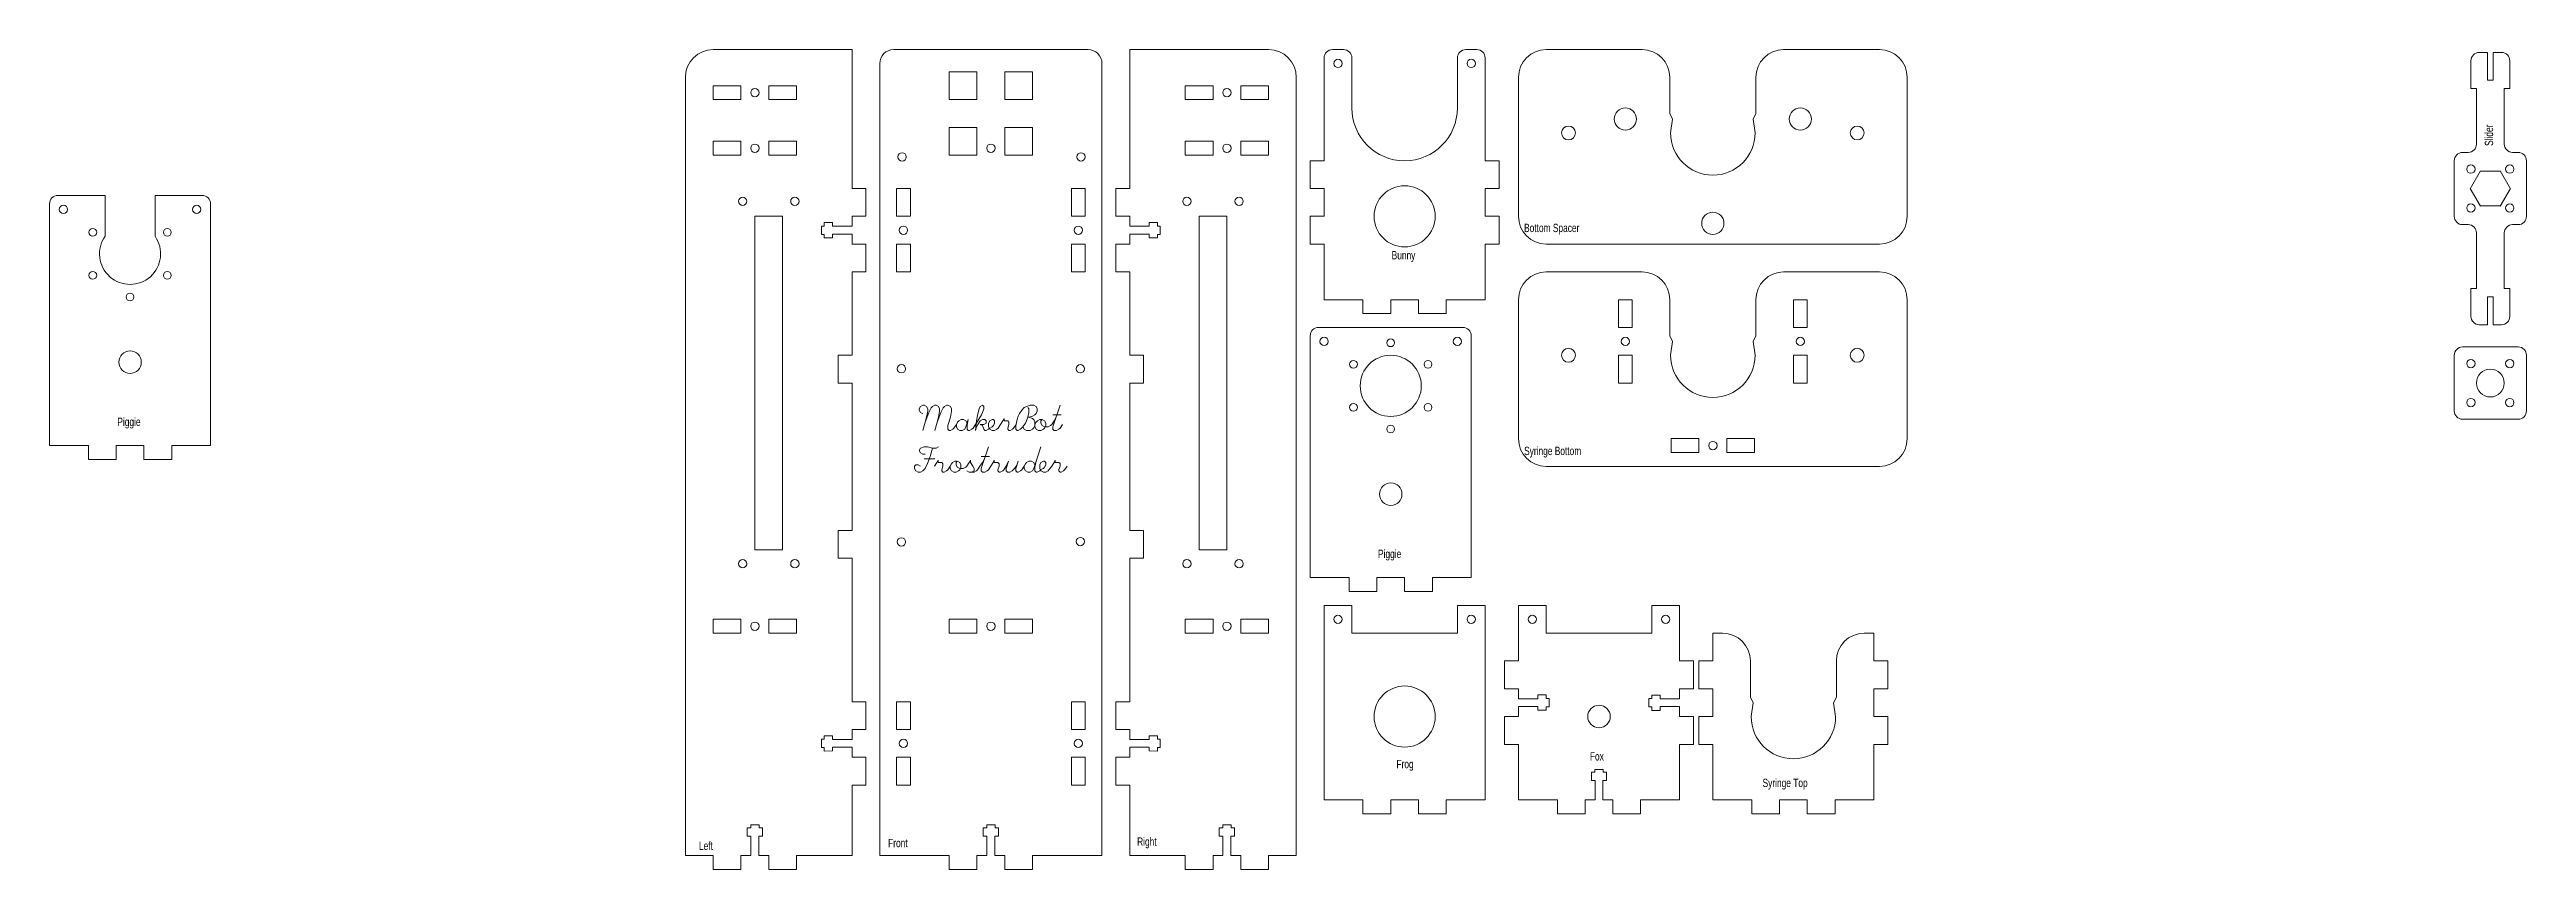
# Model space of a CAD drawing. Header units: millimetres. Extents: x -429 to 463, y -95 to 200.
import ezdxf

# ---------------------------------------------------------------- set-up
doc = ezdxf.new("R2010")
doc.units = ezdxf.units.MM
doc.layers.get('0').update_dxf_attribs({"linetype": 'CONTINUOUS', "lineweight": 0, "true_color": 0x000000})
for name, color, linetype, lineweight, true_color in [('bearing block', 7, 'CONTINUOUS', 0, 0x000000), ('bearing block text', 4, 'CONTINUOUS', 0, 0x00ffff), ('bottom spacer', 7, 'CONTINUOUS', 0, 0x000000), ('bottom spacer text', 4, 'CONTINUOUS', 0, 0x00ffff), ('front', 7, 'CONTINUOUS', 0, 0x000000), ('front text', 4, 'CONTINUOUS', 0, 0x00ffff), ('left', 7, 'CONTINUOUS', 0, 0x000000), ('left text', 4, 'CONTINUOUS', 0, 0x00ffff), ('middle', 7, 'CONTINUOUS', 0, 0x000000), ('middle text', 4, 'CONTINUOUS', 0, 0x00ffff), ('motormount', 7, 'CONTINUOUS', 0, 0x000000), ('motormount text', 4, 'CONTINUOUS', 0, 0x00ffff), ('piggie', 7, 'CONTINUOUS', 0, 0x000000), ('piggie text', 4, 'CONTINUOUS', 0, 0x00ffff), ('right', 7, 'CONTINUOUS', 0, 0x000000), ('right text', 4, 'CONTINUOUS', 0, 0x00ffff), ('slider', 7, 'CONTINUOUS', 0, 0x000000), ('slider text', 4, 'CONTINUOUS', 0, 0x00ffff), ('syringe bottom', 7, 'CONTINUOUS', 0, 0x000000), ('syringe bottom text', 4, 'CONTINUOUS', 0, 0x00ffff), ('syringe top', 7, 'CONTINUOUS', 0, 0x000000), ('syringe top text', 4, 'CONTINUOUS', 0, 0x00ffff)]:
    doc.layers.add(name, color=color, linetype=linetype, lineweight=lineweight, true_color=true_color)
doc.styles.get("Standard").update_dxf_attribs({"font": 'txt', "width": 0.75})

# ---------------------------------------------------------------- blocks, each defined once
blk = doc.blocks.new('tabs')
for p, q in [((-2.76, 7), (-2.76, 10)), ((-1.51, 10), (-2.76, 10)), ((1.49, 11), (-1.51, 11)), ((-1.51, 11), (-1.51, 10)), ((1.49, 10), (1.49, 11)), ((2.75, 10), (1.49, 10)), ((2.74, 7), (2.75, 10)), ((-2.76, 7), (-1.41, 7)), ((-1.41, 7), (-1.41, 0)), ((1.41, 0), (1.41, 7)), ((1.41, 7), (2.74, 7)), ((1.41, 0), (5, 0)), ((-15, 0), (-15, -5)), ((-15, -5), (-5, -5)), ((-5, -5), (-5, 0)), ((-5, 0), (-1.41, 0)), ((5, 0), (5, -5)), ((5, -5), (15, -5)), ((15, -5), (15, 0))]:
    blk.add_line(p, q)
blk = doc.blocks.new('slots')
for p, q in [((-5, 2.5), (-15, 2.5)), ((-15, 2.5), (-15, -2.5)), ((-5, -2.5), (-5, 2.5)), ((5, 2.5), (15, 2.5)), ((5, -2.5), (5, 2.5)), ((15, 2.5), (15, -2.5)), ((-15, -2.5), (-5, -2.5)), ((5, -1.5), (5, -1.5)), ((15, -2.5), (5, -2.5))]:
    blk.add_line(p, q)
blk.add_circle((0, 0), 1.5)
blk = doc.blocks.new('tabs no ts')
for p, q in [((-5, 0), (5, 0)), ((-5, -5), (-5, 0)), ((-15, 0), (-15, -5)), ((-15, -5), (-5, -5)), ((5, 0), (5, -5)), ((5, -5), (15, -5)), ((15, -5), (15, 0))]:
    blk.add_line(p, q)

msp = doc.modelspace()

# ---------------------------------------------------------------- linework, layer by layer
for p, q in [((33, 200), (37, 200)), ((40, 179), (40, 197)), ((78, 179), (78, 197)), ((81, 200), (85, 200)), ((446, 199), (449, 199)), ((449, 199), (449, 189)), ((451, 189), (451, 199)), ((451, 199), (454, 199)), ((449, 189), (451, 189)), ((437, 160), (437, 140)), ((-426, 147.5), (-409, 147.5)), ((-409, 147.5), (-409, 132.82)), ((-391, 147.5), (-374, 147.5)), ((-391, 147.5), (-391, 132.82)), ((30, 130), (30, 110)), ((88, 130), (88, 110)), ((-140, 90), (-140, 120)), ((-40, 90), (-40, 120)), ((451, 111), (449, 111)), ((449, 111), (449, 101)), ((451, 101), (451, 111)), ((28, 100), (80, 100)), ((449, 101), (446, 101)), ((454, 101), (451, 101)), ((-140, 90), (-145, 90)), ((-145, 90), (-145, 80)), ((-35, 90), (-40, 90)), ((-35, 80), (-35, 90)), ((437, 90), (437, 70)), ((463, 90), (463, 70)), ((-145, 80), (-140, 80)), ((-140, 27), (-140, 80)), ((-40, 80), (-40, 80)), ((-40, 80), (-35, 80)), ((-40, 80), (-40, 27)), ((-140, 27), (-145, 27)), ((-145, 27), (-145, 17)), ((-40, 27), (-35, 27)), ((-35, 27), (-35, 17)), ((-145, 17), (-140, 17)), ((-140, -34.65), (-140, 17)), ((-35, 17), (-40, 17)), ((-40, 17), (-40, -34.65)), ((30, 0), (40, 0)), ((40, 0), (40, -10)), ((78, -10), (78, 0)), ((78, 0), (88, 0)), ((88, 0), (88, 0)), ((100, 0), (110, 0)), ((110, 0), (110, -10)), ((148, -10), (148, 0)), ((148, 0), (158, 0)), ((158, 0), (158, -11)), ((40, -10), (78, -10)), ((110, -10), (148, -10))]:
    msp.add_line(p, q)
at = {"color": 4, "true_color": 0x00ffff}
for p, q in [((-115.77, 70.71), (-115.34, 71.57)), ((-115.34, 71.57), (-114.48, 72)), ((-114.48, 72), (-114.05, 72)), ((-114.05, 72), (-113.19, 71.57)), ((-113.19, 71.57), (-112.76, 70.71)), ((-111.47, 71.14), (-111.04, 71.57)), ((-111.04, 71.57), (-110.18, 72)), ((-110.18, 72), (-109.75, 72)), ((-109.75, 72), (-108.89, 71.57)), ((-108.89, 71.57), (-108.46, 70.71)), ((-107.17, 71.14), (-106.74, 71.57)), ((-106.74, 71.57), (-105.88, 72)), ((-105.88, 72), (-105.45, 72)), ((-105.45, 72), (-104.59, 71.57)), ((-104.59, 71.57), (-104.16, 70.71)), ((-93.84, 71.57), (-94.27, 70.71)), ((-92.98, 72), (-93.84, 71.57)), ((-92.55, 71.57), (-92.98, 72)), ((-92.55, 70.71), (-92.55, 71.57)), ((-78.01, 71.17), (-77.15, 71.6)), ((-77.15, 71.6), (-75.86, 72.03)), ((-75.86, 72.03), (-74.57, 72.03)), ((-74.57, 72.03), (-73.71, 71.6)), ((-73.71, 71.6), (-73.28, 70.74)), ((-65.09, 72.01), (-67.67, 64.26)), ((-115.77, 70.28), (-115.77, 70.71)), ((-115.34, 69.42), (-115.77, 70.28)), ((-114.48, 68.99), (-115.34, 69.42)), ((-113.62, 65.98), (-114.48, 62.97)), ((-113.62, 65.98), (-112.33, 69.42)), ((-113.19, 67.7), (-113.62, 65.98)), ((-112.76, 69.85), (-113.19, 67.7)), ((-112.76, 70.71), (-112.76, 69.85)), ((-112.33, 69.42), (-111.47, 71.14)), ((-109.32, 65.98), (-110.18, 62.97)), ((-109.32, 65.98), (-108.03, 69.42)), ((-108.89, 67.7), (-109.32, 65.98)), ((-108.46, 69.85), (-108.89, 67.7)), ((-108.46, 70.71), (-108.46, 69.85)), ((-108.03, 69.42), (-107.17, 71.14)), ((-104.59, 67.7), (-105.45, 64.69)), ((-105.45, 64.69), (-105.45, 63.4)), ((-105.45, 63.4), (-105.02, 62.97)), ((-105.02, 62.97), (-104.59, 62.97)), ((-104.16, 69.85), (-104.59, 67.7)), ((-104.59, 62.97), (-103.73, 63.4)), ((-104.16, 70.71), (-104.16, 69.85)), ((-103.73, 63.4), (-103.3, 63.83)), ((-103.3, 63.83), (-102.44, 65.12)), ((-102.01, 65.98), (-102.44, 65.12)), ((-102.44, 65.12), (-102.44, 64.26)), ((-102.44, 64.26), (-102.01, 63.4)), ((-101.58, 66.41), (-102.01, 65.98)), ((-102.01, 63.4), (-101.15, 62.97)), ((-100.72, 66.84), (-101.58, 66.41)), ((-101.15, 62.97), (-100.29, 62.97)), ((-99.86, 66.84), (-100.72, 66.84)), ((-100.29, 62.97), (-99.43, 63.4)), ((-99, 66.41), (-99.86, 66.84)), ((-99.43, 63.4), (-99, 64.26)), ((-99, 64.26), (-98.14, 66.84)), ((-98.57, 65.55), (-99, 66.41)), ((-98.14, 66.84), (-98.57, 64.69)), ((-98.57, 64.69), (-98.57, 63.4)), ((-98.57, 63.4), (-98.14, 62.97)), ((-98.14, 62.97), (-97.71, 62.97)), ((-97.71, 62.97), (-96.85, 63.4)), ((-96.85, 63.4), (-96.42, 63.83)), ((-96.42, 63.83), (-95.56, 65.12)), ((-95.56, 65.12), (-94.7, 66.41)), ((-95.13, 66.41), (-95.56, 62.97)), ((-95.56, 62.97), (-95.13, 64.26)), ((-94.7, 68.99), (-95.13, 66.41)), ((-95.13, 64.26), (-94.7, 65.12)), ((-94.27, 70.71), (-94.7, 68.99)), ((-94.7, 66.41), (-93.41, 68.56)), ((-94.7, 65.12), (-93.84, 66.41)), ((-93.84, 66.41), (-92.98, 66.84)), ((-92.55, 65.12), (-93.84, 65.12)), ((-93.84, 65.12), (-92.98, 64.69)), ((-93.41, 68.56), (-92.98, 69.42)), ((-92.98, 69.42), (-92.55, 70.71)), ((-92.98, 66.84), (-92.12, 66.84)), ((-92.98, 64.69), (-92.55, 63.4)), ((-91.69, 65.55), (-92.55, 65.12)), ((-92.55, 63.4), (-92.12, 62.97)), ((-92.12, 66.84), (-91.69, 66.41)), ((-92.12, 62.97), (-91.69, 62.97)), ((-91.69, 66.41), (-91.69, 65.55)), ((-91.69, 62.97), (-90.83, 63.4)), ((-90.4, 66.41), (-90.83, 65.55)), ((-90.83, 65.55), (-90.83, 64.26)), ((-90.83, 64.26), (-90.4, 63.4)), ((-90.83, 63.4), (-90.39, 63.83)), ((-89.54, 66.84), (-90.4, 66.41)), ((-90.4, 63.83), (-89.54, 64.26)), ((-90.4, 63.4), (-89.54, 62.97)), ((-89.11, 66.84), (-89.54, 66.84)), ((-89.54, 64.26), (-89.11, 64.69)), ((-89.54, 62.97), (-88.68, 62.97)), ((-88.68, 66.41), (-89.11, 66.84)), ((-89.11, 64.69), (-88.68, 65.55)), ((-88.68, 65.55), (-88.68, 66.41)), ((-88.68, 62.97), (-87.82, 63.4)), ((-87.82, 63.4), (-87.39, 63.83)), ((-87.39, 63.83), (-86.53, 65.12)), ((-86.53, 65.12), (-85.67, 66.41)), ((-85.67, 66.41), (-85.24, 67.27)), ((-85.24, 67.27), (-85.24, 66.41)), ((-85.24, 66.41), (-83.95, 66.41)), ((-83.95, 66.41), (-83.52, 65.98)), ((-83.52, 65.12), (-83.95, 63.83)), ((-83.95, 63.83), (-83.95, 63.4)), ((-83.95, 63.4), (-83.52, 62.97)), ((-83.52, 65.98), (-83.52, 65.12)), ((-83.52, 62.97), (-83.09, 62.97)), ((-83.09, 62.97), (-82.23, 63.4)), ((-82.23, 63.4), (-81.8, 63.83)), ((-81.8, 63.83), (-80.94, 65.12)), ((-81.02, 64.71), (-80.59, 66.86)), ((-81.02, 63.42), (-81.02, 64.71)), ((-80.59, 62.99), (-81.02, 63.42)), ((-80.59, 66.86), (-80.16, 68.15)), ((-80.16, 62.99), (-80.59, 62.99)), ((-80.16, 68.15), (-79.73, 69.01)), ((-79.3, 63.42), (-80.16, 62.99)), ((-79.73, 69.01), (-78.87, 70.31)), ((-78.44, 64.28), (-79.3, 63.42)), ((-78.87, 70.31), (-78.01, 71.17)), ((-77.58, 65.57), (-78.44, 64.28)), ((-78.01, 63.42), (-78.44, 64.28)), ((-77.15, 62.99), (-78.01, 63.42)), ((-77.15, 66.43), (-77.58, 65.57)), ((-76.72, 67.72), (-77.15, 66.43)), ((-75.86, 62.99), (-77.15, 62.99)), ((-76.72, 71.17), (-76.29, 70.74)), ((-76.29, 69.45), (-76.72, 67.72)), ((-76.72, 67.72), (-76.29, 67.72)), ((-76.29, 70.74), (-76.29, 69.45)), ((-75, 68.15), (-76.29, 67.72)), ((-76.29, 67.72), (-75, 67.29)), ((-75, 63.42), (-75.86, 62.99)), ((-74.14, 68.58), (-75, 68.15)), ((-75, 67.29), (-74.57, 66.86)), ((-74.57, 63.85), (-75, 63.42)), ((-74.57, 66.86), (-74.14, 66)), ((-74.14, 64.71), (-74.57, 63.85)), ((-73.71, 69.01), (-74.14, 68.58)), ((-74.14, 66), (-74.14, 64.71)), ((-73.69, 65.99), (-74.12, 65.13)), ((-74.12, 65.13), (-74.12, 64.26)), ((-74.12, 64.26), (-73.69, 63.4)), ((-73.28, 69.88), (-73.71, 69.01)), ((-73.26, 66.42), (-73.69, 65.99)), ((-73.69, 63.4), (-72.83, 62.97)), ((-73.28, 70.74), (-73.28, 69.88)), ((-72.4, 66.85), (-73.26, 66.42)), ((-72.83, 62.97), (-71.97, 62.97)), ((-71.54, 66.85), (-72.4, 66.85)), ((-71.54, 66.85), (-71.97, 66.42)), ((-71.97, 66.42), (-71.97, 65.56)), ((-71.97, 65.56), (-71.54, 64.7)), ((-71.97, 62.97), (-71.11, 63.4)), ((-70.68, 66.42), (-71.54, 66.85)), ((-71.54, 64.7), (-70.68, 64.26)), ((-71.11, 63.4), (-70.68, 63.83)), ((-70.25, 65.56), (-70.68, 66.42)), ((-70.68, 63.83), (-70.25, 64.7)), ((-70.68, 64.26), (-69.39, 64.26)), ((-70.25, 64.7), (-70.25, 65.56)), ((-69.39, 64.26), (-68.53, 64.7)), ((-68.53, 64.7), (-68.1, 65.13)), ((-68.1, 65.13), (-67.24, 66.42)), ((-67.67, 68.57), (-64.66, 68.57)), ((-67.67, 64.26), (-67.67, 63.4)), ((-67.67, 63.4), (-67.24, 62.97)), ((-67.24, 66.42), (-66.38, 68.14)), ((-67.24, 62.97), (-66.38, 62.97)), ((-66.38, 62.97), (-65.52, 63.4)), ((-65.52, 63.4), (-65.09, 63.83)), ((-65.09, 63.83), (-64.23, 65.13)), ((-115.78, 55.73), (-115.35, 56.59)), ((-115.35, 54.87), (-115.78, 55.73)), ((-115.35, 56.59), (-114.06, 57.02)), ((-114.49, 54.44), (-115.35, 54.87)), ((-113.63, 54.44), (-114.49, 54.44)), ((-114.06, 57.02), (-112.77, 57.02)), ((-112.77, 57.02), (-111.05, 56.59)), ((-111.91, 53.58), (-112.77, 51)), ((-111.05, 56.59), (-111.91, 53.58)), ((-111.05, 56.59), (-109.76, 56.59)), ((-109.76, 56.59), (-108.9, 57.02)), ((-90.91, 57.01), (-93.49, 49.26)), ((-93.49, 53.57), (-90.48, 53.57)), ((-74.57, 49.26), (-71.99, 57.01)), ((-117.5, 50.14), (-117.07, 50.57)), ((-117.5, 49.28), (-117.5, 50.14)), ((-117.07, 48.42), (-117.5, 49.28)), ((-117.07, 50.57), (-116.21, 50.57)), ((-116.21, 47.99), (-117.07, 48.42)), ((-116.21, 50.57), (-115.35, 50.14)), ((-115.35, 47.99), (-116.21, 47.99)), ((-114.49, 48.42), (-115.35, 47.99)), ((-113.63, 49.28), (-114.49, 48.42)), ((-114.06, 52.72), (-110.19, 52.72)), ((-112.77, 51), (-113.63, 49.28)), ((-110.27, 50.12), (-109.41, 51.42)), ((-109.41, 51.42), (-108.98, 52.28)), ((-108.98, 52.28), (-108.98, 51.42)), ((-108.98, 51.42), (-107.68, 51.42)), ((-107.68, 51.42), (-107.25, 50.99)), ((-107.25, 50.12), (-107.68, 48.83)), ((-107.68, 48.83), (-107.68, 48.4)), ((-107.68, 48.4), (-107.25, 47.97)), ((-107.25, 50.99), (-107.25, 50.12)), ((-107.25, 47.97), (-106.82, 47.97)), ((-106.82, 47.97), (-105.96, 48.4)), ((-105.96, 48.4), (-105.53, 48.83)), ((-105.53, 48.83), (-104.67, 50.12)), ((-104.24, 50.99), (-104.67, 50.12)), ((-104.67, 50.12), (-104.67, 49.26)), ((-104.67, 49.26), (-104.24, 48.4)), ((-103.81, 51.42), (-104.24, 50.99)), ((-104.24, 48.4), (-103.38, 47.97)), ((-102.95, 51.85), (-103.81, 51.42)), ((-103.38, 47.97), (-102.52, 47.97)), ((-102.09, 51.85), (-102.95, 51.85)), ((-102.09, 51.85), (-102.52, 51.42)), ((-102.52, 51.42), (-102.52, 50.55)), ((-102.52, 50.55), (-102.09, 49.69)), ((-102.52, 47.97), (-101.66, 48.4)), ((-101.23, 51.42), (-102.09, 51.85)), ((-102.09, 49.69), (-101.23, 49.26)), ((-101.66, 48.4), (-101.23, 48.83)), ((-100.8, 50.55), (-101.23, 51.42)), ((-101.23, 48.83), (-100.8, 49.69)), ((-101.23, 49.26), (-99.94, 49.26)), ((-100.8, 49.69), (-100.8, 50.55)), ((-99.94, 49.26), (-99.08, 49.69)), ((-99.08, 49.69), (-98.65, 50.12)), ((-98.65, 50.12), (-97.79, 51.42)), ((-98.65, 48.4), (-97.79, 47.97)), ((-97.79, 51.42), (-97.36, 52.28)), ((-97.79, 47.97), (-96.07, 47.97)), ((-97.36, 52.28), (-97.36, 51.42)), ((-97.36, 51.42), (-96.5, 50.12)), ((-96.07, 48.4), (-96.93, 47.97)), ((-96.5, 50.12), (-96.07, 49.26)), ((-96.07, 49.26), (-96.07, 48.4)), ((-96.07, 47.97), (-95.21, 48.4)), ((-95.21, 48.4), (-94.78, 48.83)), ((-94.78, 48.83), (-93.92, 50.12)), ((-93.92, 50.12), (-93.06, 51.42)), ((-93.49, 49.26), (-93.49, 48.4)), ((-93.49, 48.4), (-93.06, 47.97)), ((-93.06, 51.42), (-92.2, 53.14)), ((-93.06, 47.97), (-92.2, 47.97)), ((-92.2, 47.97), (-91.34, 48.4)), ((-91.34, 48.4), (-90.91, 48.83)), ((-90.91, 48.83), (-90.05, 50.12)), ((-90.05, 50.12), (-89.19, 51.42)), ((-89.19, 51.42), (-88.76, 52.28)), ((-88.76, 52.28), (-88.76, 51.42)), ((-88.76, 51.42), (-87.47, 51.42)), ((-87.47, 51.42), (-87.04, 50.99)), ((-87.04, 50.12), (-87.47, 48.83)), ((-87.47, 48.83), (-87.47, 48.4)), ((-87.47, 48.4), (-87.04, 47.97)), ((-87.04, 50.99), (-87.04, 50.12)), ((-87.04, 47.97), (-86.61, 47.97)), ((-86.61, 47.97), (-85.75, 48.4)), ((-85.75, 48.4), (-85.32, 48.83)), ((-85.32, 48.83), (-84.46, 50.12)), ((-84.46, 50.12), (-83.6, 51.85)), ((-83.6, 51.85), (-84.46, 49.26)), ((-84.46, 49.26), (-84.46, 48.4)), ((-84.46, 48.4), (-84.03, 47.97)), ((-84.03, 47.97), (-83.17, 47.97)), ((-83.17, 47.97), (-82.31, 48.4)), ((-82.31, 48.4), (-81.45, 49.26)), ((-81.45, 49.26), (-80.59, 50.55)), ((-80.16, 51.85), (-81.02, 49.26)), ((-81.02, 49.26), (-81.02, 48.4)), ((-81.02, 48.4), (-80.59, 47.97)), ((-80.59, 47.97), (-80.16, 47.97)), ((-80.16, 47.97), (-79.3, 48.4)), ((-79.3, 48.4), (-78.87, 48.83)), ((-78.87, 48.83), (-78.01, 50.12)), ((-77.58, 50.99), (-78.01, 50.12)), ((-78.01, 50.12), (-78.01, 49.26)), ((-78.01, 49.26), (-77.58, 48.4)), ((-77.15, 51.42), (-77.58, 50.99)), ((-77.58, 48.4), (-76.72, 47.97)), ((-76.29, 51.85), (-77.15, 51.42)), ((-76.72, 47.97), (-75.86, 47.97)), ((-75.43, 51.85), (-76.29, 51.85)), ((-75.86, 47.97), (-75, 48.4)), ((-74.57, 51.42), (-75.43, 51.85)), ((-75, 48.4), (-74.57, 49.26)), ((-74.14, 50.55), (-74.57, 51.42)), ((-73.71, 51.85), (-74.14, 49.69)), ((-74.14, 49.69), (-74.14, 48.4)), ((-74.14, 48.4), (-73.71, 47.97)), ((-73.71, 47.97), (-73.28, 47.97)), ((-73.28, 47.97), (-72.42, 48.4)), ((-72.42, 48.4), (-71.99, 48.83)), ((-71.96, 51.44), (-72.39, 50.58)), ((-72.39, 50.58), (-72.39, 49.29)), ((-72.39, 49.29), (-71.96, 48.43)), ((-71.1, 51.87), (-71.96, 51.44)), ((-71.96, 48.86), (-71.1, 49.29)), ((-71.96, 48.43), (-71.1, 48)), ((-70.67, 51.87), (-71.1, 51.87)), ((-71.1, 49.29), (-70.67, 49.72)), ((-71.1, 48), (-70.24, 48)), ((-70.24, 51.44), (-70.67, 51.87)), ((-70.67, 49.72), (-70.24, 50.58)), ((-70.24, 50.58), (-70.24, 51.44)), ((-70.24, 48), (-69.38, 48.43)), ((-69.38, 48.43), (-68.95, 48.86)), ((-68.95, 48.86), (-68.09, 50.15)), ((-68.09, 50.15), (-67.23, 51.44)), ((-67.23, 51.44), (-66.8, 52.3)), ((-66.8, 52.3), (-66.8, 51.44)), ((-66.8, 51.44), (-65.51, 51.44)), ((-65.51, 51.44), (-65.08, 51.01)), ((-65.08, 50.15), (-65.51, 48.86)), ((-65.51, 48.86), (-65.51, 48.43)), ((-65.51, 48.43), (-65.08, 48)), ((-65.08, 51.01), (-65.08, 50.15)), ((-65.08, 48), (-64.65, 48)), ((-64.65, 48), (-63.79, 48.43)), ((-63.79, 48.43), (-63.36, 48.86)), ((-63.36, 48.86), (-62.5, 50.15))]:
    msp.add_line(p, q, dxfattribs=at)
for centre, radius in [((-90, 164.5), 1.5), ((443, 157), 1.5), ((457, 157), 1.5), ((-179.4, 145.4), 1.5), ((-160.6, 145.4), 1.5), ((-19.4, 145.4), 1.5), ((-0.6, 145.4), 1.5), ((443, 143), 1.5), ((457, 143), 1.5), ((443, 87), 1.5), ((450, 80), 5), ((457, 87), 1.5), ((443, 73), 1.5), ((457, 73), 1.5), ((-179.4, 15), 1.5), ((-160.6, 15), 1.5), ((-19.4, 15), 1.5), ((-0.6, 15), 1.5)]:
    msp.add_circle(centre, radius)
for centre, radius, start, end in [((-125, 195), 5, 90, 180), ((-55, 195), 5, 0, 90), ((33, 197), 3, 90, 180), ((37, 197), 3, 0, 90), ((81, 197), 3, 90, 180), ((85, 197), 3, 0, 90), ((446, 196), 3, 90, 180), ((454, 196), 3, 360, 90), ((440, 160), 3, 90, 180), ((442, 166), 3, 270, 360), ((458, 166), 3, 180, 270), ((460, 160), 3, 360, 90), ((-426, 144.5), 3, 90, 180), ((-374, 144.5), 3, 0, 90), ((440, 140), 3, 180, 270), ((442, 134), 3, 360, 90), ((458, 134), 3, 90, 180), ((460, 140), 3, 270, 360), ((28, 97), 3, 90, 180), ((80, 97), 3, 0, 90), ((446, 104), 3, 180, 270), ((454, 104), 3, 270, 360), ((440, 90), 3, 90, 180), ((460, 90), 3, 0, 90), ((440, 70), 3, 180, 270), ((460, 70), 3, 270, 0)]:
    msp.add_arc(centre, radius, start, end)
at = {"layer": 'bearing block'}
for p, q in [((30, 0), (30, -70)), ((88, 0), (88, -70)), ((30, -70), (44, -70)), ((74, -70), (88, -70))]:
    msp.add_line(p, q, dxfattribs=at)
for centre, radius in [((35, -5), 1.5), ((83, -5), 1.5), ((59, -40), 11), ((63, -40), 0)]:
    msp.add_circle(centre, radius, dxfattribs=at)
at = {"layer": 'bottom spacer'}
for p, q in [((110, 200), (144.5, 200)), ((195.5, 200), (230, 200)), ((100, 140), (100, 190)), ((154.5, 190), (154.5, 177)), ((185.5, 177), (185.5, 190)), ((240, 190), (240, 140)), ((155.5, 175), (154.5, 177)), ((154.8, 170), (155.5, 175)), ((184.5, 175), (185.5, 177)), ((185.2, 170), (184.5, 175)), ((185.5, 170), (185.5, 170)), ((186.59, 167.07), (186.59, 167.07)), ((230, 130), (110, 130))]:
    msp.add_line(p, q, dxfattribs=at)
for centre, radius in [((138.5, 175.01), 4), ((201.5, 175), 4), ((118, 170), 2.5), ((222, 170), 2.5), ((170, 137.5), 4)]:
    msp.add_circle(centre, radius, dxfattribs=at)
for centre, radius, start, end in [((110, 190), 10, 90, 180), ((144.5, 190), 10, 0, 90), ((195.5, 190), 10, 90, 180), ((230, 190), 10, 0, 90), ((170, 170), 15.2, 180, 0), ((110, 140), 10, 180, 270), ((230, 140), 10, 270, 360)]:
    msp.add_arc(centre, radius, start, end, dxfattribs=at)
at = {"layer": 'front'}
for p, q in [((-125, 200), (-55, 200)), ((-130, -90), (-130, 195)), ((-95, 192), (-105, 192)), ((-105, 192), (-105, 182)), ((-95, 182), (-95, 192)), ((-75, 192), (-85, 192)), ((-85, 192), (-85, 182)), ((-75, 182), (-75, 192)), ((-50, -90), (-50, 195)), ((-105, 182), (-95, 182)), ((-85, 182), (-75, 182)), ((-105, 172), (-105, 162)), ((-105, 172), (-95, 172)), ((-95, 162), (-95, 172)), ((-85, 172), (-85, 162)), ((-85, 172), (-75, 172)), ((-75, 162), (-75, 172)), ((-105, 162), (-95, 162)), ((-85, 162), (-75, 162)), ((-105, -90), (-130, -90)), ((-110, -90), (-110, -90)), ((-50, -90), (-75, -90))]:
    msp.add_line(p, q, dxfattribs=at)
for centre in [(-121.95, 161.39), (-57.55, 161.39), (-122.2, 85.14), (-57.8, 85.14), (-122.2, 22.86), (-57.8, 22.99)]:
    msp.add_circle(centre, 1.5, dxfattribs=at)
for centre, start, end in [((-190, 190), 90, 180), ((10, 190), 0, 90)]:
    msp.add_arc(centre, 10, start, end, dxfattribs=at)
at = {"layer": 'left'}
for p, q in [((-190, 200), (-190, 200)), ((-140, 200), (-190, 200)), ((-140, 200), (-140, 150)), ((-200, -90), (-200, 190)), ((-165, 140), (-175, 140)), ((-175, 140), (-175, 20)), ((-165, 20), (-165, 140)), ((-175, 20), (-165, 20)), ((-140, -64.65), (-140, -90)), ((-190, -90), (-200, -90)), ((-140, -90), (-160, -90))]:
    msp.add_line(p, q, dxfattribs=at)
at = {"layer": 'middle'}
for p, q in [((100, 0), (100, -20)), ((158, -11), (158, -20)), ((100, -50), (100, -70)), ((158, -70), (158, -50)), ((114, -70), (100, -70)), ((144, -70), (158, -70))]:
    msp.add_line(p, q, dxfattribs=at)
for centre, radius in [((105, -5), 1.5), ((153, -5), 1.5), ((129, -40), 4.05)]:
    msp.add_circle(centre, radius, dxfattribs=at)
at = {"layer": 'motormount'}
for p, q in [((30, 197), (30, 160)), ((88, 197), (88, 160)), ((44, 110), (30, 110)), ((74, 110), (88, 110))]:
    msp.add_line(p, q, dxfattribs=at)
for centre, radius in [((35, 195), 1.5), ((83, 195), 1.5), ((-413.42, 134.25), 1.4), ((-386.58, 134.25), 1.4), ((-413.42, 118.75), 1.4), ((-386.58, 118.75), 1.4), ((-400, 111), 1.4), ((-400, 87.5), 4.05), ((54, 79), 11), ((54, 94.5), 1.4), ((40.58, 86.75), 1.4), ((67.42, 86.75), 1.4), ((40.58, 71.25), 1.4), ((67.42, 71.25), 1.4), ((54, 63.5), 1.4), ((54, 40), 4.05)]:
    msp.add_circle(centre, radius, dxfattribs=at)
for centre, radius, start, end in [((59, 179), 19, 180, 0), ((-400, 126.5), 11, 144.9032, 35.0968)]:
    msp.add_arc(centre, radius, start, end, dxfattribs=at)
at = {"layer": 'piggie'}
for p, q in [((-429, 144.5), (-429, 57.5)), ((-371, 144.5), (-371, 57.5)), ((25, 97), (25, 10)), ((83, 97), (83, 10)), ((-415, 57.5), (-429, 57.5)), ((-385, 57.5), (-371, 57.5)), ((39, 10), (25, 10)), ((69, 10), (83, 10))]:
    msp.add_line(p, q, dxfattribs=at)
for centre, radius in [((-424, 142.5), 1.5), ((-376, 142.5), 1.5), ((59, 140), 11), ((30, 95), 1.5), ((78, 95), 1.5)]:
    msp.add_circle(centre, radius, dxfattribs=at)
at = {"layer": 'right'}
for p, q in [((-40, 200), (10, 200)), ((-40, 200), (-40, 150)), ((10, 200), (10, 200)), ((20, -90), (20, 190)), ((-5, 140), (-15, 140)), ((-15, 140), (-15, 20)), ((-5, 20), (-5, 140)), ((-15, 20), (-5, 20)), ((-40, -64.65), (-40, -90)), ((-40, -90), (-20, -90)), ((10, -90), (20, -90))]:
    msp.add_line(p, q, dxfattribs=at)
at = {"layer": 'slider'}
for p, q in [((443, 186), (443, 196)), ((457, 196), (457, 186)), ((445, 186), (443, 186)), ((445, 186), (443, 186)), ((445, 186), (445, 166)), ((457, 186), (455, 186)), ((455, 166), (455, 186)), ((442, 163), (440, 163)), ((460, 163), (458, 163)), ((442.73, 149.95), (446.41, 156.33)), ((446.32, 156.27), (453.68, 156.27)), ((453.59, 156.33), (457.27, 149.95)), ((463, 140), (463, 160)), ((442.73, 150.05), (446.41, 143.67)), ((446.32, 143.72), (453.68, 143.72)), ((453.59, 143.67), (457.27, 150.05)), ((440, 137), (442, 137)), ((445, 134), (445, 114)), ((455, 114), (455, 134)), ((458, 137), (460, 137)), ((443, 114), (445, 114)), ((443, 104), (443, 114)), ((455, 114), (457, 114)), ((455, 114), (457, 114)), ((457, 114), (457, 104)), ((460, 93), (440, 93)), ((440, 67), (460, 67))]:
    msp.add_line(p, q, dxfattribs=at)
at = {"layer": 'syringe bottom'}
for p, q in [((110, 120), (144.5, 120)), ((195.5, 120), (230, 120)), ((100, 60), (100, 110)), ((154.5, 110), (154.5, 97)), ((185.5, 97), (185.5, 110)), ((240, 110), (240, 60)), ((155.5, 95), (154.5, 97)), ((154.8, 90), (155.5, 95)), ((184.5, 95), (185.5, 97)), ((185.2, 90), (184.5, 95)), ((185.5, 90), (185.5, 90)), ((230, 50), (110, 50))]:
    msp.add_line(p, q, dxfattribs=at)
for centre in [(118, 90), (222, 90)]:
    msp.add_circle(centre, 2.5, dxfattribs=at)
for centre, radius, start, end in [((110, 110), 10, 90, 180), ((144.5, 110), 10, 0, 90), ((195.5, 110), 10, 90, 180), ((230, 110), 10, 0, 90), ((170, 90), 15.2, 180, 0), ((110, 60), 10, 180, 270), ((230, 60), 10, 270, 0)]:
    msp.add_arc(centre, radius, start, end, dxfattribs=at)
at = {"layer": 'syringe top'}
for p, q in [((170, -10), (170, -20)), ((170, -10), (173.5, -10)), ((224.5, -10), (228, -10)), ((228, -10), (228, -20)), ((183.5, -20), (183.5, -33)), ((214.5, -33), (214.5, -20)), ((184.5, -35), (183.5, -33)), ((183.8, -40), (184.5, -35)), ((213.5, -35), (214.5, -33)), ((214.2, -40), (213.5, -35)), ((214.5, -39), (214.5, -39)), ((170, -50), (170, -70)), ((228, -70), (228, -50)), ((184, -70), (170, -70)), ((214, -70), (228, -70))]:
    msp.add_line(p, q, dxfattribs=at)
for centre, radius, start, end in [((173.5, -20), 10, 0, 90), ((224.5, -20), 10, 90, 180), ((199, -40), 15.2, 180, 0)]:
    msp.add_arc(centre, radius, start, end, dxfattribs=at)

# ---------------------------------------------------------------- block references
for name, p, rotation in [('tabs no ts', (30, 145), 270), ('tabs no ts', (88, 145), 90), ('tabs', (-40, 135), 270), ('tabs no ts', (170, -35), 270), ('tabs no ts', (228, -35), 90), ('slots', (-121.5, -49.65), 90), ('slots', (-58.5, -49.65), 90), ('tabs', (-40, -49.65), 270)]:
    msp.add_blockref(name, p, dxfattribs=dict(rotation=rotation))
at = {"yscale": -1}
for p, rotation in [((-140, 135), 270), ((-140, -49.65), 270), ((-175, -90), 180)]:
    msp.add_blockref('tabs', p, dxfattribs=dict(at, rotation=rotation))
msp.add_blockref('tabs', (-5, -90))
at = {"layer": 'bearing block'}
msp.add_blockref('tabs no ts', (59, -70), dxfattribs=at)
at = {"layer": 'front', "rotation": 90}
for p in [(-121.5, 135), (-58.5, 135)]:
    msp.add_blockref('slots', p, dxfattribs=at)
at = {"layer": 'front'}
for name, p in [('slots', (-90, -7.5)), ('tabs', (-90, -90))]:
    msp.add_blockref(name, p, dxfattribs=at)
at = {"layer": 'left', "yscale": -1, "rotation": 180}
for p in [(-175, 184.5), (-175, 164.5), (-175, -7.5)]:
    msp.add_blockref('slots', p, dxfattribs=at)
at = {"layer": 'middle'}
for p, rotation in [((100, -35), 270), ((158, -35), 90)]:
    msp.add_blockref('tabs', p, dxfattribs=dict(at, rotation=rotation))
msp.add_blockref('tabs', (129, -70), dxfattribs=at)
at = {"layer": 'motormount'}
msp.add_blockref('tabs no ts', (59, 110), dxfattribs=at)
at = {"layer": 'piggie'}
for p in [(-400, 57.5), (54, 10)]:
    msp.add_blockref('tabs no ts', p, dxfattribs=at)
at = {"layer": 'right'}
for p in [(-5, 184.5), (-5, 164.5), (-5, -7.5)]:
    msp.add_blockref('slots', p, dxfattribs=at)
at = {"layer": 'syringe bottom', "rotation": 90}
for p in [(138.5, 95), (201.5, 95)]:
    msp.add_blockref('slots', p, dxfattribs=at)
at = {"layer": 'syringe bottom'}
msp.add_blockref('slots', (170, 57.5), dxfattribs=at)
at = {"layer": 'syringe top'}
msp.add_blockref('tabs no ts', (199, -70), dxfattribs=at)

# ---------------------------------------------------------------- texts
at = {"layer": 'bearing block text', "insert": (56.06, -55.59), "char_height": 3, "width": 100, "attachment_point": 1}
msp.add_mtext('Frog', dxfattribs=at)
at = {"layer": 'bottom spacer text', "insert": (102.02, 137.33), "char_height": 3, "width": 100, "attachment_point": 1}
msp.add_mtext('Bottom\\~Spacer', dxfattribs=at)
at = {"layer": 'front text', "insert": (-127, -84), "char_height": 3, "width": 100, "attachment_point": 1}
msp.add_mtext('Front', dxfattribs=at)
at = {"layer": 'left text', "insert": (-190.1, -85), "char_height": 3, "width": 100, "attachment_point": 3}
msp.add_mtext('Left', dxfattribs=at)
at = {"layer": 'middle text', "insert": (125.72, -52.82), "char_height": 3, "width": 100, "attachment_point": 1}
msp.add_mtext('Fox', dxfattribs=at)
at = {"layer": 'motormount text', "insert": (54.33, 127.5), "char_height": 3, "width": 100, "attachment_point": 1}
msp.add_mtext('Bunny', dxfattribs=at)
at = {"layer": 'piggie text', "char_height": 3, "width": 100, "attachment_point": 1}
for insert in [(-404.58, 67.56), (49.42, 20.06)]:
    msp.add_mtext('Piggie', dxfattribs=dict(at, insert=insert))
at = {"layer": 'right text', "insert": (-37.33, -83.5), "char_height": 3, "width": 100, "attachment_point": 1}
msp.add_mtext('Right', dxfattribs=at)
at = {"layer": 'slider text', "insert": (448, 165.33), "char_height": 3, "width": 100, "attachment_point": 1, "rotation": 90}
msp.add_mtext('Slider', dxfattribs=at)
at = {"layer": 'syringe bottom text', "insert": (102.03, 57.09), "char_height": 3, "width": 100, "attachment_point": 1}
msp.add_mtext('Syringe\\~Bottom', dxfattribs=at)
at = {"layer": 'syringe top text', "insert": (187.92, -62.36), "char_height": 3, "width": 100, "attachment_point": 1}
msp.add_mtext('Syringe\\~Top', dxfattribs=at)

doc.saveas('drawing.dxf')
